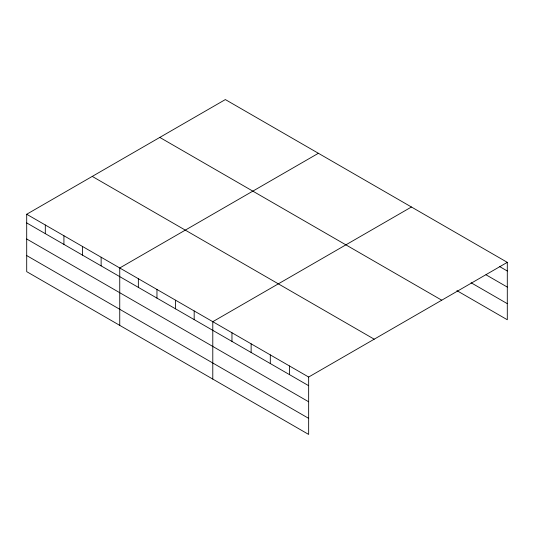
<?xml version="1.0" encoding="UTF-8"?>
<svg xmlns="http://www.w3.org/2000/svg" width="534" height="534" viewBox="0 0 534 534"><rect width="100%" height="100%" fill="white"/><g stroke="black" fill="none" stroke-linecap="round" stroke-linejoin="round"><path stroke-width="0.8" d="M26.7 214.254L308.652 377.037L308.652 434.429L26.7 271.652L26.7 214.254L225.348 99.571L507.3 262.348L507.3 319.746L456.884 290.636M318.391 153.285L119.743 267.975L119.743 325.366M411.434 207.005L212.786 321.695L212.786 379.087M308.652 377.037L507.3 262.348M499.49 266.493L507.3 271.005M486 274.79L507.3 287.085M471.088 282.753L507.3 303.659M159.793 137.418L441.745 300.195M92.255 176.407L374.207 339.19M26.7 222.912L308.652 385.695M26.7 238.992L308.652 401.775M26.7 255.566L308.652 418.349M289.475 365.97L289.475 374.628M270.304 354.903L270.304 363.554M251.134 343.829L251.134 352.487M231.963 332.762L231.963 341.42M194.176 310.948L194.176 319.606M175.573 300.208L175.573 308.859M156.963 289.461L156.963 298.119M138.353 278.721L138.353 287.372M101.133 257.234L101.133 265.885M82.523 246.488L82.523 255.145M63.92 235.748L63.92 244.398M45.31 225.001L45.31 233.652"/></g></svg>
